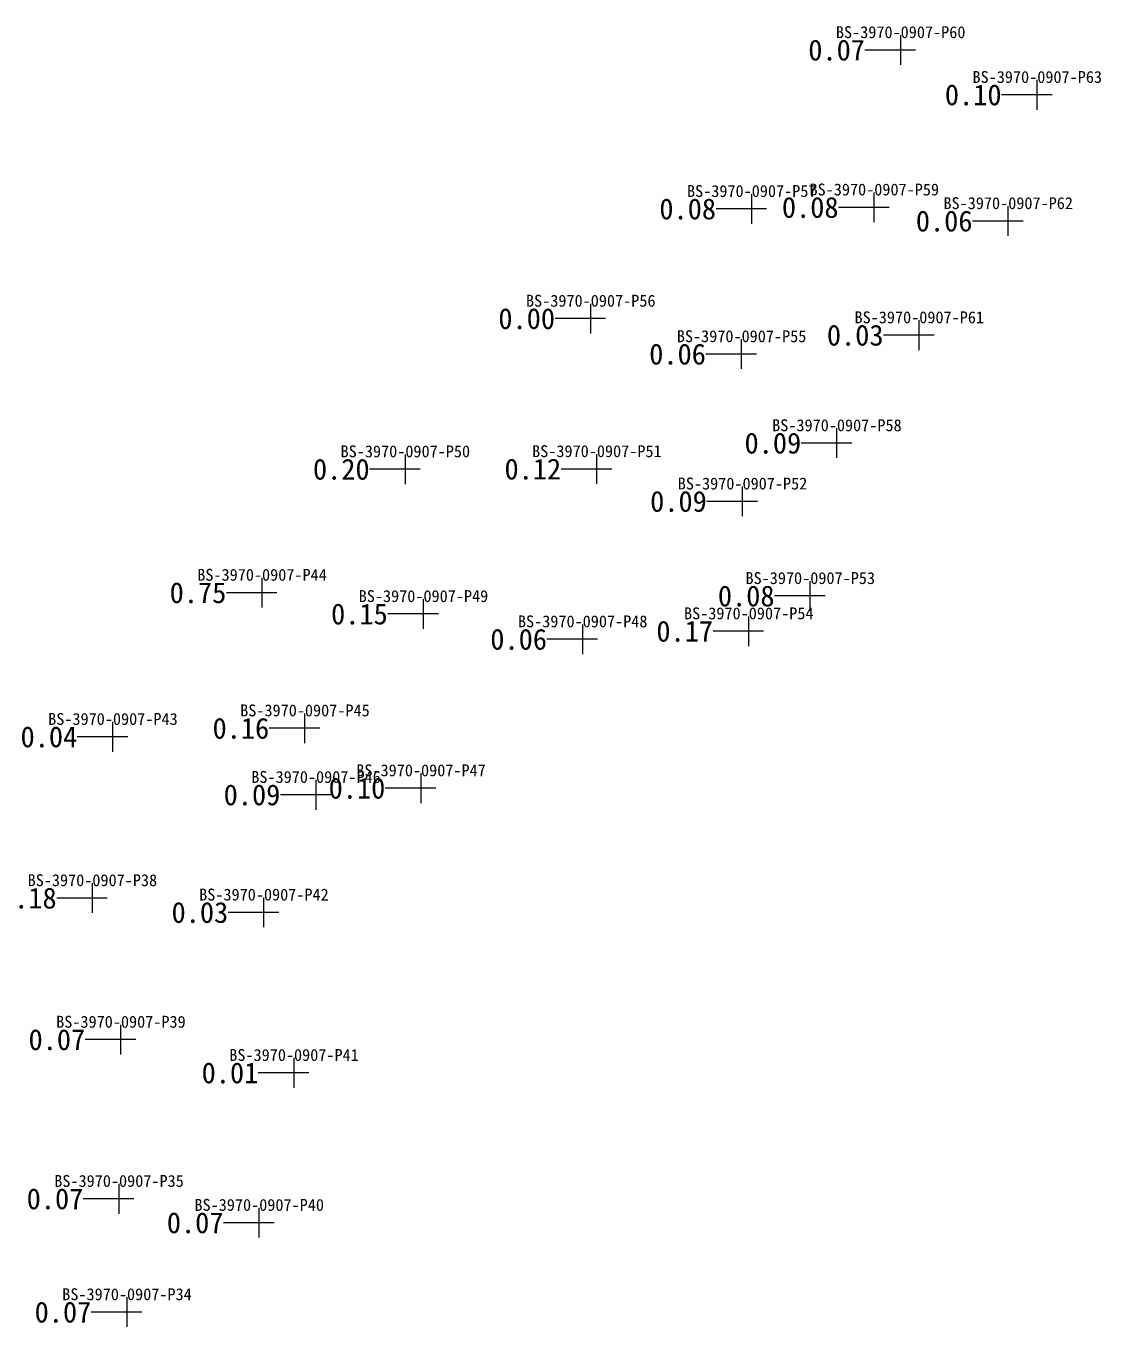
# Model space of a CAD drawing. Header units: inches. Extents: x 469931.6 to 470004.9, y 4349718.4 to 4349790.6.
# Drawn here: x 469968.78 to 470004.91, y 4349746.91 to 4349790.61 of the extents above; entities that cross this region are included whole.
import ezdxf
from ezdxf.enums import TextEntityAlignment as Align

# ---------------------------------------------------------------- set-up
doc = ezdxf.new("R2010")
doc.units = ezdxf.units.IN
doc.header["$MEASUREMENT"] = 0
for name, color, linetype, lineweight in [('孔口文字', 7, 'Continuous', 0), ('点', 7, 'Continuous', 0), ('线条', 7, 'Continuous', 0), ('钻孔', 7, 'Continuous', 0)]:
    doc.layers.add(name, color=color, linetype=linetype, lineweight=lineweight)
doc.styles.add('3dmine_textStyle_3', font='simsunb.ttf', dxfattribs={"height": 1})

msp = doc.modelspace()

# ---------------------------------------------------------------- hatches: boundary and pattern name
at = {"layer": '钻孔', "linetype": 'Continuous', "lineweight": 0, "true_color": 0x808080, "extrusion": (0, 1, 0)}
for points in [[(-469999.181, 3959.54), (-469998.181, 3959.54), (-469998.181, 3971.54), (-469999.181, 3971.54)], [(-470003.772, 3960.106), (-470002.772, 3960.106), (-470002.772, 3971.106), (-470003.772, 3971.106)], [(-469994.175, 3959.708), (-469993.175, 3959.708), (-469993.175, 3971.708), (-469994.175, 3971.708)], [(-469998.294, 3959.637), (-469997.294, 3959.637), (-469997.294, 3971.637), (-469998.294, 3971.637)], [(-470002.796, 3959.642), (-470001.796, 3959.642), (-470001.796, 3971.642), (-470002.796, 3971.642)], [(-469988.764, 3959.95), (-469987.764, 3959.95), (-469987.764, 3971.95), (-469988.764, 3971.95)], [(-469999.806, 3960.45), (-469998.806, 3960.45), (-469998.806, 3971.45), (-469999.806, 3971.45)], [(-469993.834, 3959.922), (-469992.834, 3959.922), (-469992.834, 3971.922), (-469993.834, 3971.922)], [(-469997.038, 3959.886), (-469996.038, 3959.886), (-469996.038, 3971.886), (-469997.038, 3971.886)], [(-469982.532, 3960.202), (-469981.532, 3960.202), (-469981.532, 3972.202), (-469982.532, 3972.202)], [(-469988.97, 3960.257), (-469987.97, 3960.257), (-469987.97, 3972.257), (-469988.97, 3972.257)], [(-469993.865, 3959.715), (-469992.865, 3959.715), (-469992.865, 3971.715), (-469993.865, 3971.715)], [(-469996.142, 3959.547), (-469995.142, 3959.547), (-469995.142, 3971.547), (-469996.142, 3971.547)], [(-469983.141, 3960.019), (-469982.141, 3960.019), (-469982.141, 3972.019), (-469983.141, 3972.019)], [(-469988.493, 3960.107), (-469987.493, 3960.107), (-469987.493, 3972.107), (-469988.493, 3972.107)], [(-469994.075, 3959.868), (-469993.075, 3959.868), (-469993.075, 3971.868), (-469994.075, 3971.868)], [(-469979.157, 3959.89), (-469978.157, 3959.89), (-469978.157, 3971.89), (-469979.157, 3971.89)], [(-469972.703, 3960.136), (-469971.703, 3960.136), (-469971.703, 3972.136), (-469972.703, 3972.136)], [(-469979.53, 3959.974), (-469978.53, 3959.974), (-469978.53, 3971.974), (-469979.53, 3971.974)], [(-469983.059, 3960.01), (-469982.059, 3960.01), (-469982.059, 3972.01), (-469983.059, 3972.01)], [(-469972.012, 3959.928), (-469971.012, 3959.928), (-469971.012, 3971.928), (-469972.012, 3971.928)], [(-469977.779, 3959.817), (-469976.779, 3959.817), (-469976.779, 3971.817), (-469977.779, 3971.817)], [(-469972.972, 3959.955), (-469971.972, 3959.955), (-469971.972, 3971.955), (-469972.972, 3971.955)], [(-469978.79, 3959.766), (-469977.79, 3959.766), (-469977.79, 3971.766), (-469978.79, 3971.766)], [(-469972.908, 3959.751), (-469971.908, 3959.751), (-469971.908, 3971.751), (-469972.908, 3971.751)], [(-469977.62, 3959.794), (-469976.62, 3959.794), (-469976.62, 3971.794), (-469977.62, 3971.794)], [(-469973.176, 3960.165), (-469972.176, 3960.165), (-469972.176, 3972.165), (-469973.176, 3972.165)]]:
    msp.add_hatch(color=8, dxfattribs=at).paths.add_polyline_path(points, flags=0)
at = {"layer": '钻孔', "linetype": 'Continuous', "lineweight": 0, "true_color": 0x00ffff, "extrusion": (0, 1, 0)}
msp.add_hatch(color=4, dxfattribs=at).paths.add_polyline_path([(-469977.715, 3960.447), (-469976.715, 3960.447), (-469976.715, 3972.447), (-469977.715, 3972.447)], flags=0)

# ---------------------------------------------------------------- linework, layer by layer
at = {"layer": '点', "color": 138, "linetype": 'Continuous', "lineweight": 0, "true_color": 0x004c4c}
for points, elevation in [([(469998.181, 4349789.302), (469998.181, 4349790.302)], 3971.54), ([(469998.681, 4349789.802), (469997.681, 4349789.802)], 3971.54), ([(470002.772, 4349787.797), (470002.772, 4349788.797)], 3971.106), ([(470003.272, 4349788.297), (470002.272, 4349788.297)], 3971.106), ([(469993.175, 4349783.965), (469993.175, 4349784.965)], 3971.708), ([(469997.294, 4349784.016), (469997.294, 4349785.016)], 3971.637), ([(469993.675, 4349784.465), (469992.675, 4349784.465)], 3971.708), ([(469997.794, 4349784.516), (469996.794, 4349784.516)], 3971.637), ([(470001.796, 4349783.558), (470001.796, 4349784.558)], 3971.642), ([(470002.296, 4349784.058), (470001.296, 4349784.058)], 3971.642), ([(469987.764, 4349780.28), (469987.764, 4349781.28)], 3971.95), ([(469988.264, 4349780.78), (469987.264, 4349780.78)], 3971.95), ([(469998.806, 4349779.723), (469998.806, 4349780.723)], 3971.45), ([(469992.834, 4349779.088), (469992.834, 4349780.088)], 3971.922), ([(469999.306, 4349780.223), (469998.306, 4349780.223)], 3971.45), ([(469993.334, 4349779.588), (469992.334, 4349779.588)], 3971.922), ([(469996.038, 4349776.097), (469996.038, 4349777.097)], 3971.886), ([(469996.538, 4349776.597), (469995.538, 4349776.597)], 3971.886), ([(469981.532, 4349775.22), (469981.532, 4349776.22)], 3972.202), ([(469987.97, 4349775.226), (469987.97, 4349776.226)], 3972.257), ([(469982.032, 4349775.72), (469981.032, 4349775.72)], 3972.202), ([(469988.47, 4349775.726), (469987.47, 4349775.726)], 3972.257), ([(469992.865, 4349774.139), (469992.865, 4349775.139)], 3971.715), ([(469993.365, 4349774.639), (469992.365, 4349774.639)], 3971.715), ([(469976.715, 4349771.073), (469976.715, 4349772.073)], 3972.447), ([(469995.142, 4349770.963), (469995.142, 4349771.963)], 3971.547), ([(469977.215, 4349771.573), (469976.215, 4349771.573)], 3972.447), ([(469982.141, 4349770.358), (469982.141, 4349771.358)], 3972.019), ([(469995.642, 4349771.463), (469994.642, 4349771.463)], 3971.547), ([(469982.641, 4349770.858), (469981.641, 4349770.858)], 3972.019), ([(469993.075, 4349769.778), (469993.075, 4349770.778)], 3971.868), ([(469987.493, 4349769.509), (469987.493, 4349770.509)], 3972.107), ([(469987.993, 4349770.009), (469986.993, 4349770.009)], 3972.107), ([(469993.575, 4349770.278), (469992.575, 4349770.278)], 3971.868), ([(469978.157, 4349766.518), (469978.157, 4349767.518)], 3971.89), ([(469971.703, 4349766.23), (469971.703, 4349767.23)], 3972.136), ([(469978.657, 4349767.018), (469977.657, 4349767.018)], 3971.89), ([(469972.203, 4349766.73), (469971.203, 4349766.73)], 3972.136), ([(469978.53, 4349764.282), (469978.53, 4349765.282)], 3971.974), ([(469982.059, 4349764.505), (469982.059, 4349765.505)], 3972.01), ([(469979.03, 4349764.782), (469978.03, 4349764.782)], 3971.974), ([(469982.559, 4349765.005), (469981.559, 4349765.005)], 3972.01), ([(469971.012, 4349760.814), (469971.012, 4349761.814)], 3971.928), ([(469971.512, 4349761.314), (469970.512, 4349761.314)], 3971.928), ([(469976.779, 4349760.331), (469976.779, 4349761.331)], 3971.817), ([(469977.279, 4349760.831), (469976.279, 4349760.831)], 3971.817), ([(469971.972, 4349756.058), (469971.972, 4349757.058)], 3971.955), ([(469972.472, 4349756.558), (469971.472, 4349756.558)], 3971.955), ([(469977.79, 4349754.942), (469977.79, 4349755.942)], 3971.766), ([(469978.29, 4349755.442), (469977.29, 4349755.442)], 3971.766), ([(469971.908, 4349750.711), (469971.908, 4349751.711)], 3971.751), ([(469972.408, 4349751.211), (469971.408, 4349751.211)], 3971.751), ([(469976.62, 4349749.906), (469976.62, 4349750.906)], 3971.794), ([(469977.12, 4349750.406), (469976.12, 4349750.406)], 3971.794), ([(469972.176, 4349746.905), (469972.176, 4349747.905)], 3972.165), ([(469972.676, 4349747.405), (469971.676, 4349747.405)], 3972.165)]:
    msp.add_lwpolyline(points, dxfattribs=dict(at, elevation=elevation))
at = {"layer": '线条', "color": 138, "linetype": 'Continuous', "lineweight": 0, "true_color": 0x004c4c}
for points, elevation in [([(469998.181, 4349789.802), (469998.181, 4349789.802), (469998.181, 4349789.802)], 3971.54), ([(470002.772, 4349788.297), (470002.772, 4349788.297), (470002.772, 4349788.297)], 3971.106), ([(469993.175, 4349784.465), (469993.175, 4349784.465), (469993.175, 4349784.465)], 3971.708), ([(469997.294, 4349784.516), (469997.294, 4349784.516), (469997.294, 4349784.516)], 3971.637), ([(470001.796, 4349784.058), (470001.796, 4349784.058), (470001.796, 4349784.058)], 3971.642), ([(469987.764, 4349780.78), (469987.764, 4349780.78), (469987.764, 4349780.78)], 3971.95), ([(469998.806, 4349780.223), (469998.806, 4349780.223), (469998.806, 4349780.223)], 3971.45), ([(469992.834, 4349779.588), (469992.834, 4349779.588), (469992.834, 4349779.588)], 3971.922), ([(469996.038, 4349776.597), (469996.038, 4349776.597), (469996.038, 4349776.597)], 3971.886), ([(469981.532, 4349775.72), (469981.532, 4349775.72), (469981.532, 4349775.72)], 3972.202), ([(469987.97, 4349775.726), (469987.97, 4349775.726), (469987.97, 4349775.726)], 3972.257), ([(469992.865, 4349774.639), (469992.865, 4349774.639), (469992.865, 4349774.639)], 3971.715), ([(469976.715, 4349771.573), (469976.715, 4349771.573), (469976.715, 4349771.573)], 3972.447), ([(469995.142, 4349771.463), (469995.142, 4349771.463), (469995.142, 4349771.463)], 3971.547), ([(469982.141, 4349770.858), (469982.141, 4349770.858), (469982.141, 4349770.858)], 3972.019), ([(469987.493, 4349770.009), (469987.493, 4349770.009), (469987.493, 4349770.009)], 3972.107), ([(469993.075, 4349770.278), (469993.075, 4349770.278), (469993.075, 4349770.278)], 3971.868), ([(469978.157, 4349767.018), (469978.157, 4349767.018), (469978.157, 4349767.018)], 3971.89), ([(469971.703, 4349766.73), (469971.703, 4349766.73), (469971.703, 4349766.73)], 3972.136), ([(469978.53, 4349764.782), (469978.53, 4349764.782), (469978.53, 4349764.782)], 3971.974), ([(469982.059, 4349765.005), (469982.059, 4349765.005), (469982.059, 4349765.005)], 3972.01), ([(469971.012, 4349761.314), (469971.012, 4349761.314), (469971.012, 4349761.314)], 3971.928), ([(469976.779, 4349760.831), (469976.779, 4349760.831), (469976.779, 4349760.831)], 3971.817), ([(469971.972, 4349756.558), (469971.972, 4349756.558), (469971.972, 4349756.558)], 3971.955), ([(469977.79, 4349755.442), (469977.79, 4349755.442), (469977.79, 4349755.442)], 3971.766), ([(469971.908, 4349751.211), (469971.908, 4349751.211), (469971.908, 4349751.211)], 3971.751), ([(469976.62, 4349750.406), (469976.62, 4349750.406), (469976.62, 4349750.406)], 3971.794), ([(469972.176, 4349747.405), (469972.176, 4349747.405), (469972.176, 4349747.405)], 3972.165)]:
    msp.add_lwpolyline(points, dxfattribs=dict(at, elevation=elevation))
at = {"layer": '钻孔', "color": 8, "linetype": 'Continuous', "lineweight": 0, "true_color": 0x808080}
for points, elevation in [([(469998.181, 4349789.802), (469996.981, 4349789.802)], 3971.54), ([(469998.181, 4349789.802), (469996.981, 4349789.802)], 3959.54), ([(470002.772, 4349788.297), (470001.572, 4349788.297)], 3971.106), ([(470002.772, 4349788.297), (470001.572, 4349788.297)], 3960.106), ([(469993.175, 4349784.465), (469991.975, 4349784.465)], 3971.708), ([(469993.175, 4349784.465), (469991.975, 4349784.465)], 3959.708), ([(469997.294, 4349784.516), (469996.094, 4349784.516)], 3971.637), ([(469997.294, 4349784.516), (469996.094, 4349784.516)], 3959.637), ([(470001.796, 4349784.058), (470000.596, 4349784.058)], 3971.642), ([(470001.796, 4349784.058), (470000.596, 4349784.058)], 3959.642), ([(469987.764, 4349780.78), (469986.564, 4349780.78)], 3971.95), ([(469987.764, 4349780.78), (469986.564, 4349780.78)], 3959.95), ([(469998.806, 4349780.223), (469997.606, 4349780.223)], 3971.45), ([(469998.806, 4349780.223), (469997.606, 4349780.223)], 3960.45), ([(469992.834, 4349779.588), (469991.634, 4349779.588)], 3971.922), ([(469992.834, 4349779.588), (469991.634, 4349779.588)], 3959.922), ([(469996.038, 4349776.597), (469994.838, 4349776.597)], 3971.886), ([(469996.038, 4349776.597), (469994.838, 4349776.597)], 3959.886), ([(469981.532, 4349775.72), (469980.332, 4349775.72)], 3972.202), ([(469981.532, 4349775.72), (469980.332, 4349775.72)], 3960.202), ([(469987.97, 4349775.726), (469986.77, 4349775.726)], 3972.257), ([(469987.97, 4349775.726), (469986.77, 4349775.726)], 3960.257), ([(469992.865, 4349774.639), (469991.665, 4349774.639)], 3971.715), ([(469992.865, 4349774.639), (469991.665, 4349774.639)], 3959.715), ([(469995.142, 4349771.463), (469993.942, 4349771.463)], 3971.547), ([(469995.142, 4349771.463), (469993.942, 4349771.463)], 3959.547), ([(469982.141, 4349770.858), (469980.941, 4349770.858)], 3972.019), ([(469982.141, 4349770.858), (469980.941, 4349770.858)], 3960.019), ([(469987.493, 4349770.009), (469986.293, 4349770.009)], 3972.107), ([(469987.493, 4349770.009), (469986.293, 4349770.009)], 3960.107), ([(469993.075, 4349770.278), (469991.875, 4349770.278)], 3971.868), ([(469993.075, 4349770.278), (469991.875, 4349770.278)], 3959.868), ([(469978.157, 4349767.018), (469976.957, 4349767.018)], 3971.89), ([(469978.157, 4349767.018), (469976.957, 4349767.018)], 3959.89), ([(469971.703, 4349766.73), (469970.503, 4349766.73)], 3972.136), ([(469971.703, 4349766.73), (469970.503, 4349766.73)], 3960.136), ([(469978.53, 4349764.782), (469977.33, 4349764.782)], 3971.974), ([(469978.53, 4349764.782), (469977.33, 4349764.782)], 3959.974), ([(469982.059, 4349765.005), (469980.859, 4349765.005)], 3972.01), ([(469982.059, 4349765.005), (469980.859, 4349765.005)], 3960.01), ([(469971.012, 4349761.314), (469969.812, 4349761.314)], 3971.928), ([(469971.012, 4349761.314), (469969.812, 4349761.314)], 3959.928), ([(469976.779, 4349760.831), (469975.579, 4349760.831)], 3971.817), ([(469976.779, 4349760.831), (469975.579, 4349760.831)], 3959.817), ([(469971.972, 4349756.558), (469970.772, 4349756.558)], 3971.955), ([(469971.972, 4349756.558), (469970.772, 4349756.558)], 3959.955), ([(469977.79, 4349755.442), (469976.59, 4349755.442)], 3971.766), ([(469977.79, 4349755.442), (469976.59, 4349755.442)], 3959.766), ([(469971.908, 4349751.211), (469970.708, 4349751.211)], 3971.751), ([(469971.908, 4349751.211), (469970.708, 4349751.211)], 3959.751), ([(469976.62, 4349750.406), (469975.42, 4349750.406)], 3971.794), ([(469976.62, 4349750.406), (469975.42, 4349750.406)], 3959.794), ([(469972.176, 4349747.405), (469970.976, 4349747.405)], 3972.165), ([(469972.176, 4349747.405), (469970.976, 4349747.405)], 3960.165)]:
    msp.add_lwpolyline(points, dxfattribs=dict(at, elevation=elevation))
at = {"layer": '钻孔', "color": 4, "linetype": 'Continuous', "lineweight": 0, "true_color": 0x00ffff}
for elevation in [3972.447, 3960.447]:
    msp.add_lwpolyline([(469976.715, 4349771.573), (469975.515, 4349771.573)], dxfattribs=dict(at, elevation=elevation))

# ---------------------------------------------------------------- texts
at = {"layer": '孔口文字', "color": 138, "linetype": 'Continuous', "lineweight": 0, "true_color": 0x004c4c, "style": '3dmine_textStyle_3'}
for s, p in [('BS-3970-0907-P60', (469998.181, 4349790.202, 3971.54)), ('BS-3970-0907-P63', (470002.772, 4349788.697, 3971.106)), ('BS-3970-0907-P57', (469993.175, 4349784.865, 3971.708)), ('BS-3970-0907-P59', (469997.294, 4349784.916, 3971.637)), ('BS-3970-0907-P62', (470001.796, 4349784.458, 3971.642)), ('BS-3970-0907-P56', (469987.764, 4349781.18, 3971.95)), ('BS-3970-0907-P61', (469998.806, 4349780.623, 3971.45)), ('BS-3970-0907-P55', (469992.834, 4349779.988, 3971.922)), ('BS-3970-0907-P58', (469996.038, 4349776.997, 3971.886)), ('BS-3970-0907-P50', (469981.532, 4349776.12, 3972.202)), ('BS-3970-0907-P51', (469987.97, 4349776.126, 3972.257)), ('BS-3970-0907-P52', (469992.865, 4349775.039, 3971.715)), ('BS-3970-0907-P44', (469976.715, 4349771.973, 3972.447)), ('BS-3970-0907-P53', (469995.142, 4349771.863, 3971.547)), ('BS-3970-0907-P49', (469982.141, 4349771.258, 3972.019)), ('BS-3970-0907-P48', (469987.493, 4349770.409, 3972.107)), ('BS-3970-0907-P54', (469993.075, 4349770.678, 3971.868)), ('BS-3970-0907-P45', (469978.157, 4349767.418, 3971.89)), ('BS-3970-0907-P43', (469971.703, 4349767.13, 3972.136)), ('BS-3970-0907-P46', (469978.53, 4349765.182, 3971.974)), ('BS-3970-0907-P47', (469982.059, 4349765.405, 3972.01)), ('BS-3970-0907-P38', (469971.012, 4349761.714, 3971.928)), ('BS-3970-0907-P42', (469976.779, 4349761.231, 3971.817)), ('BS-3970-0907-P39', (469971.972, 4349756.958, 3971.955)), ('BS-3970-0907-P41', (469977.79, 4349755.842, 3971.766)), ('BS-3970-0907-P35', (469971.908, 4349751.611, 3971.751)), ('BS-3970-0907-P40', (469976.62, 4349750.806, 3971.794)), ('BS-3970-0907-P34', (469972.176, 4349747.805, 3972.165))]:
    msp.add_text(s, height=0.4, dxfattribs=at).set_placement(p, align=Align.CENTER)
at = {"layer": '钻孔', "color": 8, "linetype": 'Continuous', "lineweight": 0, "true_color": 0x808080, "style": '3dmine_textStyle_3'}
for s, p in [('0.07', (469996.981, 4349789.802, 3971.54)), ('0.10', (470001.572, 4349788.297, 3971.106)), ('0.08', (469991.975, 4349784.465, 3971.708)), ('0.08', (469996.094, 4349784.516, 3971.637)), ('0.06', (470000.596, 4349784.058, 3971.642)), ('0.00', (469986.564, 4349780.78, 3971.95)), ('0.03', (469997.606, 4349780.223, 3971.45)), ('0.06', (469991.634, 4349779.588, 3971.922)), ('0.09', (469994.838, 4349776.597, 3971.886)), ('0.20', (469980.332, 4349775.72, 3972.202)), ('0.12', (469986.77, 4349775.726, 3972.257)), ('0.09', (469991.665, 4349774.639, 3971.715)), ('0.08', (469993.942, 4349771.463, 3971.547)), ('0.15', (469980.941, 4349770.858, 3972.019)), ('0.06', (469986.293, 4349770.009, 3972.107)), ('0.17', (469991.875, 4349770.278, 3971.868)), ('0.16', (469976.957, 4349767.018, 3971.89)), ('0.04', (469970.503, 4349766.73, 3972.136)), ('0.09', (469977.33, 4349764.782, 3971.974)), ('0.10', (469980.859, 4349765.005, 3972.01)), ('0.18', (469969.812, 4349761.314, 3971.928)), ('0.03', (469975.579, 4349760.831, 3971.817)), ('0.07', (469970.772, 4349756.558, 3971.955)), ('0.01', (469976.59, 4349755.442, 3971.766)), ('0.07', (469970.708, 4349751.211, 3971.751)), ('0.07', (469975.42, 4349750.406, 3971.794)), ('0.07', (469970.976, 4349747.405, 3972.165))]:
    msp.add_text(s, height=0.7, dxfattribs=at).set_placement(p, align=Align.MIDDLE_RIGHT)
at = {"layer": '钻孔', "color": 4, "linetype": 'Continuous', "lineweight": 0, "true_color": 0x00ffff, "style": '3dmine_textStyle_3'}
msp.add_text('0.75', height=0.7, dxfattribs=at).set_placement((469975.515, 4349771.573, 3972.447), align=Align.MIDDLE_RIGHT)

doc.saveas('drawing.dxf')
